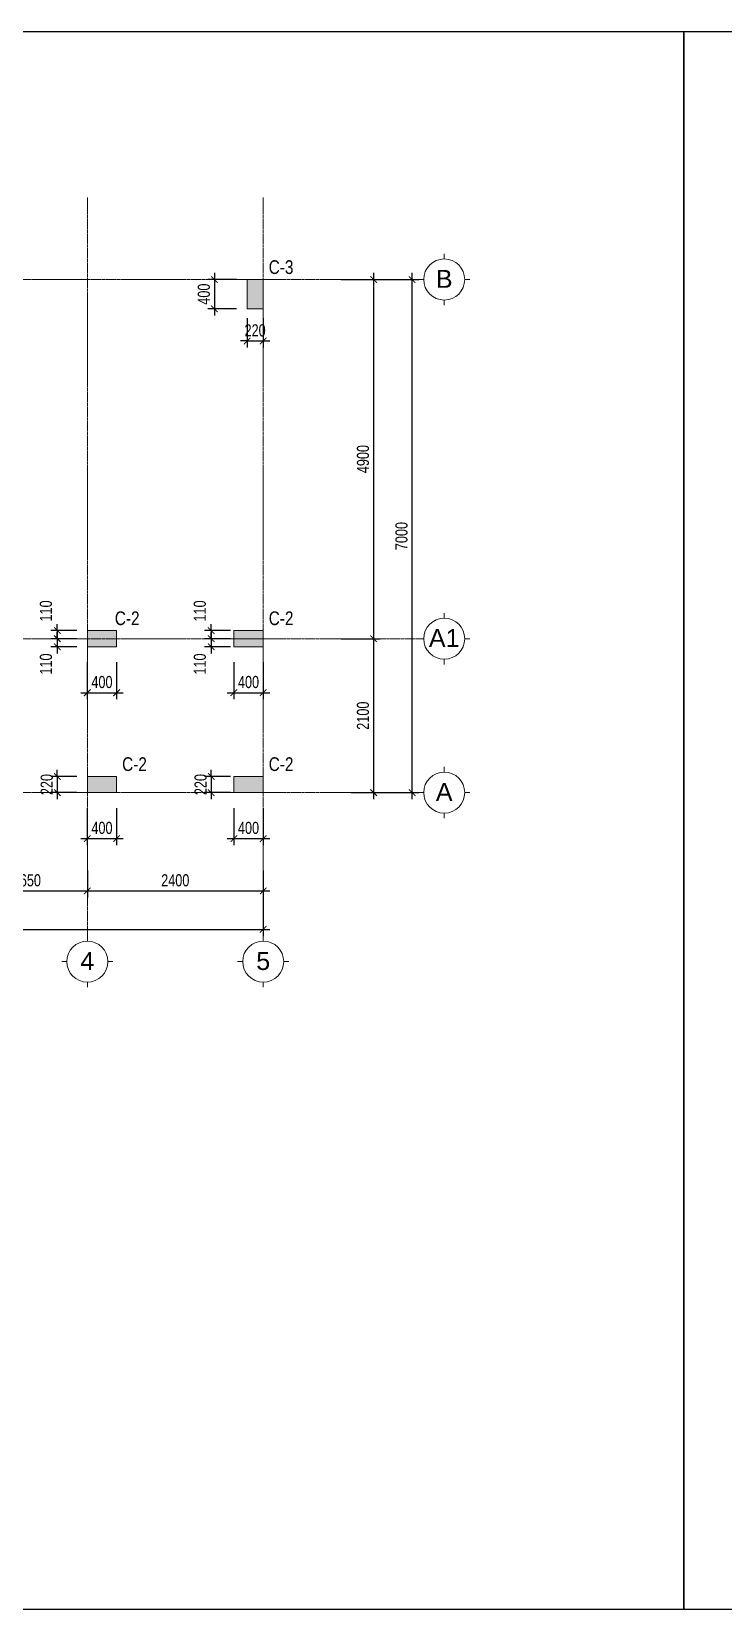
# Model space of a CAD drawing. Extents: x -165145 to 691808, y -202842 to 311040.
# Drawn here: x 230422 to 239864, y -49092 to -27567 of the extents above; entities that cross this region are included whole.
import ezdxf
from ezdxf.enums import TextEntityAlignment as Align

# ---------------------------------------------------------------- set-up
doc = ezdxf.new("R2010")
doc.units = 0
doc.header["$LTSCALE"] = 10
doc.header["$MEASUREMENT"] = 0
for name, pattern in [('CENTER', [2, 1.25, -0.25, 0.25, -0.25]), ('HIDDEN', [2.3807, 1.587, -0.7937]), ('ketcau-1', [2, 1, 1])]:
    doc.linetypes.add(name, pattern=pattern)
doc.layers.get('0').update_dxf_attribs({"linetype": 'CONTINUOUS'})
doc.layers.get('Defpoints').update_dxf_attribs({"color": 5, "linetype": 'CONTINUOUS'})
doc.layers.add('GE_KC_AXIS', color=5, linetype='CENTER')
for name, color, linetype, lineweight in [('GE_KC_DIM', 1, 'CONTINUOUS', 20), ('GE_KC_HATCH', 250, 'CONTINUOUS', 20), ('GE_KC_NETKHUAT', 9, 'HIDDEN', 20), ('GE_KC_NETMANH', 8, 'CONTINUOUS', 20), ('GE_KC_NETTHAY', 2, 'CONTINUOUS', 20), ('GE_KC_TEN COT', 2, 'CONTINUOUS', 20), ('GE_KC_TEXT TRUC', 4, 'CONTINUOUS', 20), ('GE_KC_TRUC', 5, 'CENTER', 20), ('L-SITE', 91, 'CONTINUOUS', 9)]:
    doc.layers.add(name, color=color, linetype=linetype, lineweight=lineweight)
doc.styles.add('Arial', font='arial.ttf', dxfattribs={"height": 400})
doc.styles.add('GE_KC-Arial', font='arial.ttf', dxfattribs={"width": 0.75})
doc.dimstyles.new('GE_KC_DIM75', dxfattribs={"dimscale": 75, "dimtxt": 2.2, "dimasz": 1.2, "dimexe": 1.2, "dimexo": 0, "dimgap": 0.8, "dimtad": 1, "dimdec": 0, "dimzin": 1, "dimdsep": 46, "dimtxsty": 'GE_KC-Arial', "dimblk": 'ARCHTICK', "dimcen": 1.2, "dimdle": 1.2, "dimclrd": 1, "dimclre": 1, "dimclrt": 4, "dimadec": 0, "dimazin": 0, "dimtfac": 1, "dimtdec": 0, "dimtix": 1, "dimtmove": 2, "dimatfit": 3, "dimfxl": 0.15, "dimtvp": 0.833333, "dimtolj": 1, "dimtzin": 0, "dimarcsym": 0})

# ---------------------------------------------------------------- blocks, each defined once
blk = doc.blocks.new('Grid - M_Grid Head - Circle-24584-TẦNG 2')
at = {"layer": 'L-SITE'}
for p, q in [((0, 4), (0, 5)), ((-4, 0), (-5, 0)), ((4, 0), (5, 0)), ((0, -4), (0, -5))]:
    blk.add_line(p, q, dxfattribs=at)
blk.add_circle((0, 0), 4, dxfattribs=at)
blk = doc.blocks.new('_ArchTick')
at = {"color": 0, "linetype": 'ByBlock', "const_width": 0.15}
blk.add_lwpolyline([(-0.5, -0.5), (0.5, 0.5)], dxfattribs=at)
blk = doc.blocks.new('*D1464')
at = {"layer": 'Defpoints', "color": 0, "transparency": 16777216}
for p in [(15914, 7000), (16882, 7000), (16048, 0)]:
    blk.add_point(p, dxfattribs=at)
at = {"layer": 'GE_KC_DIM', "color": 1, "lineweight": -2, "transparency": 16777216}
for p, q in [((15914, 7000), (16972, 7000)), ((16882, -90), (16882, 7090)), ((16048, 0), (16972, 0))]:
    blk.add_line(p, q, dxfattribs=at)
at = {"layer": 'GE_KC_DIM', "color": 1, "lineweight": -2, "transparency": 16777216, "xscale": 90, "yscale": 90, "zscale": 90}
for p, rotation in [((16882, 7000), 90), ((16882, 0), 270)]:
    blk.add_blockref('_ArchTick', p, dxfattribs=dict(at, rotation=rotation))
at = {"layer": 'GE_KC_DIM', "color": 4, "transparency": 16777216, "insert": (16737, 3500), "char_height": 165, "attachment_point": 5, "rotation": 90, "style": 'GE_KC-Arial'}
blk.add_mtext('\\A1;7000', dxfattribs=at)
blk = doc.blocks.new('*D1465')
at = {"layer": 'Defpoints', "color": 0, "transparency": 16777216}
for p in [(0, -991), (3600, -991), (3600, -1341)]:
    blk.add_point(p, dxfattribs=at)
at = {"layer": 'GE_KC_DIM', "color": 1, "lineweight": -2, "transparency": 16777216}
for p, q in [((0, -991), (0, -1431)), ((3600, -991), (3600, -1431)), ((-90, -1341), (3690, -1341))]:
    blk.add_line(p, q, dxfattribs=at)
at = {"layer": 'GE_KC_DIM', "color": 1, "lineweight": -2, "transparency": 16777216, "xscale": 90, "yscale": 90, "zscale": 90, "rotation": 180}
blk.add_blockref('_ArchTick', (0, -1341), dxfattribs=at)
at = {"layer": 'GE_KC_DIM', "color": 1, "lineweight": -2, "transparency": 16777216, "xscale": 90, "yscale": 90, "zscale": 90}
blk.add_blockref('_ArchTick', (3600, -1341), dxfattribs=at)
at = {"layer": 'GE_KC_DIM', "color": 4, "transparency": 16777216, "insert": (1800, -1197), "char_height": 165, "attachment_point": 5, "style": 'GE_KC-Arial'}
blk.add_mtext('\\A1;3600', dxfattribs=at)
blk = doc.blocks.new('*D1466')
at = {"layer": 'Defpoints', "color": 0, "transparency": 16777216}
for p in [(10800, -1062), (12450, -1062), (12450, -1341)]:
    blk.add_point(p, dxfattribs=at)
at = {"layer": 'GE_KC_DIM', "color": 1, "lineweight": -2, "transparency": 16777216}
for p, q in [((10800, -1062), (10800, -1431)), ((12450, -1062), (12450, -1431)), ((10710, -1341), (12540, -1341))]:
    blk.add_line(p, q, dxfattribs=at)
at = {"layer": 'GE_KC_DIM', "color": 1, "lineweight": -2, "transparency": 16777216, "xscale": 90, "yscale": 90, "zscale": 90, "rotation": 180}
blk.add_blockref('_ArchTick', (10800, -1341), dxfattribs=at)
at = {"layer": 'GE_KC_DIM', "color": 1, "lineweight": -2, "transparency": 16777216, "xscale": 90, "yscale": 90, "zscale": 90}
blk.add_blockref('_ArchTick', (12450, -1341), dxfattribs=at)
at = {"layer": 'GE_KC_DIM', "color": 4, "transparency": 16777216, "insert": (11625, -1197), "char_height": 165, "attachment_point": 5, "style": 'GE_KC-Arial'}
blk.add_mtext('\\A1;1650', dxfattribs=at)
blk = doc.blocks.new('*D1467')
at = {"layer": 'Defpoints', "color": 0, "transparency": 16777216}
for p in [(12450, -1062), (14850, -1062), (14850, -1341)]:
    blk.add_point(p, dxfattribs=at)
at = {"layer": 'GE_KC_DIM', "color": 1, "lineweight": -2, "transparency": 16777216}
for p, q in [((12450, -1062), (12450, -1431)), ((14850, -1062), (14850, -1431)), ((12360, -1341), (14940, -1341))]:
    blk.add_line(p, q, dxfattribs=at)
at = {"layer": 'GE_KC_DIM', "color": 1, "lineweight": -2, "transparency": 16777216, "xscale": 90, "yscale": 90, "zscale": 90, "rotation": 180}
blk.add_blockref('_ArchTick', (12450, -1341), dxfattribs=at)
at = {"layer": 'GE_KC_DIM', "color": 1, "lineweight": -2, "transparency": 16777216, "xscale": 90, "yscale": 90, "zscale": 90}
blk.add_blockref('_ArchTick', (14850, -1341), dxfattribs=at)
at = {"layer": 'GE_KC_DIM', "color": 4, "transparency": 16777216, "insert": (13650, -1197), "char_height": 165, "attachment_point": 5, "style": 'GE_KC-Arial'}
blk.add_mtext('\\A1;2400', dxfattribs=at)
blk = doc.blocks.new('*D1468')
at = {"layer": 'Defpoints', "color": 0, "transparency": 16777216}
for p in [(-2650, -991), (14850, -1062), (14850, -1866)]:
    blk.add_point(p, dxfattribs=at)
at = {"layer": 'GE_KC_DIM', "color": 1, "lineweight": -2, "transparency": 16777216}
for p, q in [((-2650, -991), (-2650, -1956)), ((14850, -1062), (14850, -1956)), ((-2740, -1866), (14940, -1866))]:
    blk.add_line(p, q, dxfattribs=at)
at = {"layer": 'GE_KC_DIM', "color": 1, "lineweight": -2, "transparency": 16777216, "xscale": 90, "yscale": 90, "zscale": 90, "rotation": 180}
blk.add_blockref('_ArchTick', (-2650, -1866), dxfattribs=at)
at = {"layer": 'GE_KC_DIM', "color": 1, "lineweight": -2, "transparency": 16777216, "xscale": 90, "yscale": 90, "zscale": 90}
blk.add_blockref('_ArchTick', (14850, -1866), dxfattribs=at)
at = {"layer": 'GE_KC_DIM', "color": 4, "transparency": 16777216, "insert": (4525, -1710), "char_height": 165, "attachment_point": 5, "style": 'GE_KC-Arial'}
blk.add_mtext('\\A1;17500', dxfattribs=at)
blk = doc.blocks.new('*D1469')
at = {"layer": 'Defpoints', "color": 0, "transparency": 16777216}
for p in [(15914, 7000), (15914, 2100), (16357, 2100)]:
    blk.add_point(p, dxfattribs=at)
at = {"layer": 'GE_KC_DIM', "color": 1, "lineweight": -2, "transparency": 16777216}
for p, q in [((15914, 7000), (16447, 7000)), ((16357, 7090), (16357, 2010)), ((15914, 2100), (16447, 2100))]:
    blk.add_line(p, q, dxfattribs=at)
at = {"layer": 'GE_KC_DIM', "color": 1, "lineweight": -2, "transparency": 16777216, "xscale": 90, "yscale": 90, "zscale": 90}
for p, rotation in [((16357, 7000), 90), ((16357, 2100), 270)]:
    blk.add_blockref('_ArchTick', p, dxfattribs=dict(at, rotation=rotation))
at = {"layer": 'GE_KC_DIM', "color": 4, "transparency": 16777216, "insert": (16212, 4550), "char_height": 165, "attachment_point": 5, "rotation": 90, "style": 'GE_KC-Arial'}
blk.add_mtext('\\A1;4900', dxfattribs=at)
blk = doc.blocks.new('*D1470')
at = {"layer": 'Defpoints', "color": 0, "transparency": 16777216}
for p in [(15914, 2100), (16048, 0), (16357, 0)]:
    blk.add_point(p, dxfattribs=at)
at = {"layer": 'GE_KC_DIM', "color": 1, "lineweight": -2, "transparency": 16777216}
for p, q in [((16357, 2190), (16357, -90)), ((15914, 2100), (16447, 2100)), ((16048, 0), (16447, 0))]:
    blk.add_line(p, q, dxfattribs=at)
at = {"layer": 'GE_KC_DIM', "color": 1, "lineweight": -2, "transparency": 16777216, "xscale": 90, "yscale": 90, "zscale": 90}
for p, rotation in [((16357, 2100), 90), ((16357, 0), 270)]:
    blk.add_blockref('_ArchTick', p, dxfattribs=dict(at, rotation=rotation))
at = {"layer": 'GE_KC_DIM', "color": 4, "transparency": 16777216, "insert": (16212, 1050), "char_height": 165, "attachment_point": 5, "rotation": 90, "style": 'GE_KC-Arial'}
blk.add_mtext('\\A1;2100', dxfattribs=at)
blk = doc.blocks.new('*D1471')
at = {"layer": 'Defpoints', "color": 0, "transparency": 16777216}
for p in [(-2650, -991), (0, -991), (-2650, -1341)]:
    blk.add_point(p, dxfattribs=at)
at = {"layer": 'GE_KC_DIM', "color": 1, "lineweight": -2, "transparency": 16777216}
for p, q in [((-2650, -991), (-2650, -1431)), ((0, -991), (0, -1431)), ((90, -1341), (-2740, -1341))]:
    blk.add_line(p, q, dxfattribs=at)
at = {"layer": 'GE_KC_DIM', "color": 1, "lineweight": -2, "transparency": 16777216, "xscale": 90, "yscale": 90, "zscale": 90, "rotation": 180}
blk.add_blockref('_ArchTick', (-2650, -1341), dxfattribs=at)
at = {"layer": 'GE_KC_DIM', "color": 1, "lineweight": -2, "transparency": 16777216, "xscale": 90, "yscale": 90, "zscale": 90}
blk.add_blockref('_ArchTick', (0, -1341), dxfattribs=at)
at = {"layer": 'GE_KC_DIM', "color": 4, "transparency": 16777216, "insert": (-1325, -1197), "char_height": 165, "attachment_point": 5, "style": 'GE_KC-Arial'}
blk.add_mtext('\\A1;2650', dxfattribs=at)
blk = doc.blocks.new('*D1472')
at = {"layer": 'Defpoints', "color": 0, "transparency": 16777216}
for p in [(3600, -991), (7200, -991), (7200, -1341)]:
    blk.add_point(p, dxfattribs=at)
at = {"layer": 'GE_KC_DIM', "color": 1, "lineweight": -2, "transparency": 16777216}
for p, q in [((3600, -991), (3600, -1431)), ((7200, -991), (7200, -1431)), ((3510, -1341), (7290, -1341))]:
    blk.add_line(p, q, dxfattribs=at)
at = {"layer": 'GE_KC_DIM', "color": 1, "lineweight": -2, "transparency": 16777216, "xscale": 90, "yscale": 90, "zscale": 90, "rotation": 180}
blk.add_blockref('_ArchTick', (3600, -1341), dxfattribs=at)
at = {"layer": 'GE_KC_DIM', "color": 1, "lineweight": -2, "transparency": 16777216, "xscale": 90, "yscale": 90, "zscale": 90}
blk.add_blockref('_ArchTick', (7200, -1341), dxfattribs=at)
at = {"layer": 'GE_KC_DIM', "color": 4, "transparency": 16777216, "insert": (5400, -1197), "char_height": 165, "attachment_point": 5, "style": 'GE_KC-Arial'}
blk.add_mtext('\\A1;3600', dxfattribs=at)
blk = doc.blocks.new('*D1473')
at = {"layer": 'Defpoints', "color": 0, "transparency": 16777216}
for p in [(7200, -991), (10800, -1062), (10800, -1341)]:
    blk.add_point(p, dxfattribs=at)
at = {"layer": 'GE_KC_DIM', "color": 1, "lineweight": -2, "transparency": 16777216}
for p, q in [((7200, -991), (7200, -1431)), ((10800, -1062), (10800, -1431)), ((7110, -1341), (10890, -1341))]:
    blk.add_line(p, q, dxfattribs=at)
at = {"layer": 'GE_KC_DIM', "color": 1, "lineweight": -2, "transparency": 16777216, "xscale": 90, "yscale": 90, "zscale": 90, "rotation": 180}
blk.add_blockref('_ArchTick', (7200, -1341), dxfattribs=at)
at = {"layer": 'GE_KC_DIM', "color": 1, "lineweight": -2, "transparency": 16777216, "xscale": 90, "yscale": 90, "zscale": 90}
blk.add_blockref('_ArchTick', (10800, -1341), dxfattribs=at)
at = {"layer": 'GE_KC_DIM', "color": 4, "transparency": 16777216, "insert": (9000, -1197), "char_height": 165, "attachment_point": 5, "style": 'GE_KC-Arial'}
blk.add_mtext('\\A1;3600', dxfattribs=at)
blk = doc.blocks.new('C-22x30')
at = {"layer": 'GE_KC_HATCH', "linetype": 'ketcau-1'}
blk.add_hatch(color=1, dxfattribs=at).paths.add_polyline_path([(150, 110), (-150, 110), (-150, -110), (150, -110)])
at = {"layer": 'GE_KC_NETTHAY', "linetype": 'Continuous'}
blk.add_lwpolyline([(150, 110), (-150, 110), (-150, -110), (150, -110)], close=True, dxfattribs=at)
blk = doc.blocks.new('MBDVC-T1')
at = {"layer": 'GE_KC_HATCH', "linetype": 'ketcau-1'}
for points in [[(500, 7000), (0, 7000), (0, 6700), (500, 6700)], [(3850, 7000), (3350, 7000), (3350, 6700), (3850, 6700)], [(7450, 7000), (6950, 7000), (6950, 6700), (7450, 6700)], [(11050, 7000), (10550, 7000), (10550, 6700), (11050, 6700)], [(14850, 7000), (14630, 7000), (14630, 6600), (14850, 6600)], [(12850, 2210), (12450, 2210), (12450, 1990), (12850, 1990)], [(14850, 2210), (14450, 2210), (14450, 1990), (14850, 1990)], [(500, 300), (0, 300), (0, 0), (500, 0)], [(3850, 300), (3350, 300), (3350, 0), (3850, 0)], [(7450, 300), (6950, 300), (6950, 0), (7450, 0)], [(11050, 300), (10550, 300), (10550, 0), (11050, 0)], [(12850, 220), (12450, 220), (12450, 0), (12850, 0)], [(14850, 220), (14450, 220), (14450, 0), (14850, 0)]]:
    blk.add_hatch(color=1, dxfattribs=at).paths.add_polyline_path(points)
at = {"layer": 'GE_KC_NETTHAY', "linetype": 'Continuous'}
for points in [[(500, 7000), (0, 7000), (0, 6700), (500, 6700)], [(3850, 7000), (3350, 7000), (3350, 6700), (3850, 6700)], [(7450, 7000), (6950, 7000), (6950, 6700), (7450, 6700)], [(11050, 7000), (10550, 7000), (10550, 6700), (11050, 6700)], [(14850, 7000), (14630, 7000), (14630, 6600), (14850, 6600)], [(12850, 2210), (12450, 2210), (12450, 1990), (12850, 1990)], [(14850, 2210), (14450, 2210), (14450, 1990), (14850, 1990)], [(500, 300), (0, 300), (0, 0), (500, 0)], [(3850, 300), (3350, 300), (3350, 0), (3850, 0)], [(7450, 300), (6950, 300), (6950, 0), (7450, 0)], [(11050, 300), (10550, 300), (10550, 0), (11050, 0)], [(12850, 220), (12450, 220), (12450, 0), (12850, 0)], [(14850, 220), (14450, 220), (14450, 0), (14850, 0)]]:
    blk.add_lwpolyline(points, close=True, dxfattribs=at)
at = {"layer": 'GE_KC_NETKHUAT'}
blk.add_blockref('C-22x30', (150, 2210), dxfattribs=at)
blk = doc.blocks.new('*D939')
at = {"layer": 'Defpoints', "color": 0, "transparency": 16777216}
for p in [(233219, -30949), (232918, -31349), (233219, -31349)]:
    blk.add_point(p, dxfattribs=at)
at = {"layer": 'GE_KC_DIM', "color": 1, "lineweight": -2, "transparency": 16777216}
for p, q in [((233219, -30949), (232828, -30949)), ((232918, -30859), (232918, -31439)), ((233219, -31349), (232828, -31349))]:
    blk.add_line(p, q, dxfattribs=at)
at = {"layer": 'GE_KC_DIM', "color": 1, "lineweight": -2, "transparency": 16777216, "xscale": 90, "yscale": 90, "zscale": 90}
for p, rotation in [((232918, -30949), 90), ((232918, -31349), 270)]:
    blk.add_blockref('_ArchTick', p, dxfattribs=dict(at, rotation=rotation))
at = {"layer": 'GE_KC_DIM', "color": 4, "transparency": 16777216, "insert": (232774, -31149), "char_height": 165, "attachment_point": 5, "rotation": 90, "style": 'GE_KC-Arial'}
blk.add_mtext('\\A1;400', dxfattribs=at)
blk = doc.blocks.new('*D940')
at = {"layer": 'Defpoints', "color": 0, "transparency": 16777216}
for p in [(233363, -31477), (233583, -31477), (233583, -31788)]:
    blk.add_point(p, dxfattribs=at)
at = {"layer": 'GE_KC_DIM', "color": 1, "lineweight": -2, "transparency": 16777216}
for p, q in [((233363, -31477), (233363, -31878)), ((233583, -31477), (233583, -31878)), ((233363, -31788), (233273, -31788)), ((233363, -31788), (233583, -31788)), ((233583, -31788), (233673, -31788))]:
    blk.add_line(p, q, dxfattribs=at)
at = {"layer": 'GE_KC_DIM', "color": 1, "lineweight": -2, "transparency": 16777216, "xscale": 90, "yscale": 90, "zscale": 90}
blk.add_blockref('_ArchTick', (233363, -31788), dxfattribs=at)
at = {"layer": 'GE_KC_DIM', "color": 1, "lineweight": -2, "transparency": 16777216, "xscale": 90, "yscale": 90, "zscale": 90, "rotation": 180}
blk.add_blockref('_ArchTick', (233583, -31788), dxfattribs=at)
at = {"layer": 'GE_KC_DIM', "color": 4, "transparency": 16777216, "insert": (233473, -31644), "char_height": 165, "attachment_point": 5, "style": 'GE_KC-Arial'}
blk.add_mtext('\\A1;220', dxfattribs=at)
blk = doc.blocks.new('*D941')
at = {"layer": 'Defpoints', "color": 0, "transparency": 16777216}
for p in [(231038, -37729), (230774, -37949), (231038, -37949)]:
    blk.add_point(p, dxfattribs=at)
at = {"layer": 'GE_KC_DIM', "color": 1, "lineweight": -2, "transparency": 16777216}
for p, q in [((230774, -37729), (230774, -37639)), ((231038, -37729), (230684, -37729)), ((230774, -37729), (230774, -37949)), ((231038, -37949), (230684, -37949)), ((230774, -37949), (230774, -38039))]:
    blk.add_line(p, q, dxfattribs=at)
at = {"layer": 'GE_KC_DIM', "color": 1, "lineweight": -2, "transparency": 16777216, "xscale": 90, "yscale": 90, "zscale": 90}
for p, rotation in [((230774, -37729), 270), ((230774, -37949), 90)]:
    blk.add_blockref('_ArchTick', p, dxfattribs=dict(at, rotation=rotation))
at = {"layer": 'GE_KC_DIM', "color": 4, "transparency": 16777216, "insert": (230630, -37839), "char_height": 165, "attachment_point": 5, "rotation": 90, "style": 'GE_KC-Arial'}
blk.add_mtext('\\A1;220', dxfattribs=at)
blk = doc.blocks.new('*D942')
at = {"layer": 'Defpoints', "color": 0, "transparency": 16777216}
for p in [(231183, -38160), (231583, -38160), (231583, -38576)]:
    blk.add_point(p, dxfattribs=at)
at = {"layer": 'GE_KC_DIM', "color": 1, "lineweight": -2, "transparency": 16777216}
for p, q in [((231183, -38160), (231183, -38666)), ((231583, -38160), (231583, -38666)), ((231093, -38576), (231673, -38576))]:
    blk.add_line(p, q, dxfattribs=at)
at = {"layer": 'GE_KC_DIM', "color": 1, "lineweight": -2, "transparency": 16777216, "xscale": 90, "yscale": 90, "zscale": 90, "rotation": 180}
blk.add_blockref('_ArchTick', (231183, -38576), dxfattribs=at)
at = {"layer": 'GE_KC_DIM', "color": 1, "lineweight": -2, "transparency": 16777216, "xscale": 90, "yscale": 90, "zscale": 90}
blk.add_blockref('_ArchTick', (231583, -38576), dxfattribs=at)
at = {"layer": 'GE_KC_DIM', "color": 4, "transparency": 16777216, "insert": (231383, -38431), "char_height": 165, "attachment_point": 5, "style": 'GE_KC-Arial'}
blk.add_mtext('\\A1;400', dxfattribs=at)
blk = doc.blocks.new('*D943')
at = {"layer": 'Defpoints', "color": 0, "transparency": 16777216}
for p in [(233138, -37729), (232874, -37949), (233138, -37949)]:
    blk.add_point(p, dxfattribs=at)
at = {"layer": 'GE_KC_DIM', "color": 1, "lineweight": -2, "transparency": 16777216}
for p, q in [((232874, -37729), (232874, -37639)), ((233138, -37729), (232784, -37729)), ((232874, -37729), (232874, -37949)), ((233138, -37949), (232784, -37949)), ((232874, -37949), (232874, -38039))]:
    blk.add_line(p, q, dxfattribs=at)
at = {"layer": 'GE_KC_DIM', "color": 1, "lineweight": -2, "transparency": 16777216, "xscale": 90, "yscale": 90, "zscale": 90}
for p, rotation in [((232874, -37729), 270), ((232874, -37949), 90)]:
    blk.add_blockref('_ArchTick', p, dxfattribs=dict(at, rotation=rotation))
at = {"layer": 'GE_KC_DIM', "color": 4, "transparency": 16777216, "insert": (232730, -37839), "char_height": 165, "attachment_point": 5, "rotation": 90, "style": 'GE_KC-Arial'}
blk.add_mtext('\\A1;220', dxfattribs=at)
blk = doc.blocks.new('*D944')
at = {"layer": 'Defpoints', "color": 0, "transparency": 16777216}
for p in [(233183, -38160), (233583, -38160), (233583, -38576)]:
    blk.add_point(p, dxfattribs=at)
at = {"layer": 'GE_KC_DIM', "color": 1, "lineweight": -2, "transparency": 16777216}
for p, q in [((233183, -38160), (233183, -38666)), ((233583, -38160), (233583, -38666)), ((233093, -38576), (233673, -38576))]:
    blk.add_line(p, q, dxfattribs=at)
at = {"layer": 'GE_KC_DIM', "color": 1, "lineweight": -2, "transparency": 16777216, "xscale": 90, "yscale": 90, "zscale": 90, "rotation": 180}
blk.add_blockref('_ArchTick', (233183, -38576), dxfattribs=at)
at = {"layer": 'GE_KC_DIM', "color": 1, "lineweight": -2, "transparency": 16777216, "xscale": 90, "yscale": 90, "zscale": 90}
blk.add_blockref('_ArchTick', (233583, -38576), dxfattribs=at)
at = {"layer": 'GE_KC_DIM', "color": 4, "transparency": 16777216, "insert": (233383, -38431), "char_height": 165, "attachment_point": 5, "style": 'GE_KC-Arial'}
blk.add_mtext('\\A1;400', dxfattribs=at)
blk = doc.blocks.new('*D945')
at = {"layer": 'Defpoints', "color": 0, "transparency": 16777216}
for p in [(230774, -35849), (231038, -35739), (231038, -35849)]:
    blk.add_point(p, dxfattribs=at)
at = {"layer": 'GE_KC_DIM', "color": 1, "lineweight": -2, "transparency": 16777216}
for p, q in [((230774, -35739), (230774, -35649)), ((231038, -35739), (230684, -35739)), ((231038, -35849), (230684, -35849)), ((230774, -35739), (230774, -35849)), ((230774, -35849), (230774, -35939))]:
    blk.add_line(p, q, dxfattribs=at)
at = {"layer": 'GE_KC_DIM', "color": 1, "lineweight": -2, "transparency": 16777216, "xscale": 90, "yscale": 90, "zscale": 90}
for p, rotation in [((230774, -35739), 270), ((230774, -35849), 90)]:
    blk.add_blockref('_ArchTick', p, dxfattribs=dict(at, rotation=rotation))
at = {"layer": 'GE_KC_DIM', "color": 4, "transparency": 16777216, "insert": (230619, -35471), "char_height": 165, "attachment_point": 5, "rotation": 90, "style": 'GE_KC-Arial'}
blk.add_mtext('\\A1;110', dxfattribs=at)
blk = doc.blocks.new('*D946')
at = {"layer": 'Defpoints', "color": 0, "transparency": 16777216}
for p in [(231038, -35849), (230774, -35959), (231038, -35959)]:
    blk.add_point(p, dxfattribs=at)
at = {"layer": 'GE_KC_DIM', "color": 1, "lineweight": -2, "transparency": 16777216}
for p, q in [((231038, -35849), (230684, -35849)), ((230774, -35849), (230774, -35759)), ((230774, -35849), (230774, -35959)), ((231038, -35959), (230684, -35959)), ((230774, -35959), (230774, -36049))]:
    blk.add_line(p, q, dxfattribs=at)
at = {"layer": 'GE_KC_DIM', "color": 1, "lineweight": -2, "transparency": 16777216, "xscale": 90, "yscale": 90, "zscale": 90}
for p, rotation in [((230774, -35849), 270), ((230774, -35959), 90)]:
    blk.add_blockref('_ArchTick', p, dxfattribs=dict(at, rotation=rotation))
at = {"layer": 'GE_KC_DIM', "color": 4, "transparency": 16777216, "insert": (230619, -36195), "char_height": 165, "attachment_point": 5, "rotation": 90, "style": 'GE_KC-Arial'}
blk.add_mtext('\\A1;110', dxfattribs=at)
blk = doc.blocks.new('*D947')
at = {"layer": 'Defpoints', "color": 0, "transparency": 16777216}
for p in [(231183, -36170), (231583, -36170), (231583, -36586)]:
    blk.add_point(p, dxfattribs=at)
at = {"layer": 'GE_KC_DIM', "color": 1, "lineweight": -2, "transparency": 16777216}
for p, q in [((231183, -36170), (231183, -36676)), ((231583, -36170), (231583, -36676)), ((231093, -36586), (231673, -36586))]:
    blk.add_line(p, q, dxfattribs=at)
at = {"layer": 'GE_KC_DIM', "color": 1, "lineweight": -2, "transparency": 16777216, "xscale": 90, "yscale": 90, "zscale": 90, "rotation": 180}
blk.add_blockref('_ArchTick', (231183, -36586), dxfattribs=at)
at = {"layer": 'GE_KC_DIM', "color": 1, "lineweight": -2, "transparency": 16777216, "xscale": 90, "yscale": 90, "zscale": 90}
blk.add_blockref('_ArchTick', (231583, -36586), dxfattribs=at)
at = {"layer": 'GE_KC_DIM', "color": 4, "transparency": 16777216, "insert": (231383, -36441), "char_height": 165, "attachment_point": 5, "style": 'GE_KC-Arial'}
blk.add_mtext('\\A1;400', dxfattribs=at)
blk = doc.blocks.new('*D948')
at = {"layer": 'Defpoints', "color": 0, "transparency": 16777216}
for p in [(233183, -36170), (233583, -36170), (233583, -36586)]:
    blk.add_point(p, dxfattribs=at)
at = {"layer": 'GE_KC_DIM', "color": 1, "lineweight": -2, "transparency": 16777216}
for p, q in [((233183, -36170), (233183, -36676)), ((233583, -36170), (233583, -36676)), ((233093, -36586), (233673, -36586))]:
    blk.add_line(p, q, dxfattribs=at)
at = {"layer": 'GE_KC_DIM', "color": 1, "lineweight": -2, "transparency": 16777216, "xscale": 90, "yscale": 90, "zscale": 90, "rotation": 180}
blk.add_blockref('_ArchTick', (233183, -36586), dxfattribs=at)
at = {"layer": 'GE_KC_DIM', "color": 1, "lineweight": -2, "transparency": 16777216, "xscale": 90, "yscale": 90, "zscale": 90}
blk.add_blockref('_ArchTick', (233583, -36586), dxfattribs=at)
at = {"layer": 'GE_KC_DIM', "color": 4, "transparency": 16777216, "insert": (233383, -36441), "char_height": 165, "attachment_point": 5, "style": 'GE_KC-Arial'}
blk.add_mtext('\\A1;400', dxfattribs=at)
blk = doc.blocks.new('*D949')
at = {"layer": 'Defpoints', "color": 0, "transparency": 16777216}
for p in [(232874, -35849), (233138, -35739), (233138, -35849)]:
    blk.add_point(p, dxfattribs=at)
at = {"layer": 'GE_KC_DIM', "color": 1, "lineweight": -2, "transparency": 16777216}
for p, q in [((232874, -35739), (232874, -35649)), ((233138, -35739), (232784, -35739)), ((233138, -35849), (232784, -35849)), ((232874, -35739), (232874, -35849)), ((232874, -35849), (232874, -35939))]:
    blk.add_line(p, q, dxfattribs=at)
at = {"layer": 'GE_KC_DIM', "color": 1, "lineweight": -2, "transparency": 16777216, "xscale": 90, "yscale": 90, "zscale": 90}
for p, rotation in [((232874, -35739), 270), ((232874, -35849), 90)]:
    blk.add_blockref('_ArchTick', p, dxfattribs=dict(at, rotation=rotation))
at = {"layer": 'GE_KC_DIM', "color": 4, "transparency": 16777216, "insert": (232719, -35471), "char_height": 165, "attachment_point": 5, "rotation": 90, "style": 'GE_KC-Arial'}
blk.add_mtext('\\A1;110', dxfattribs=at)
blk = doc.blocks.new('*D950')
at = {"layer": 'Defpoints', "color": 0, "transparency": 16777216}
for p in [(233138, -35849), (232874, -35959), (233138, -35959)]:
    blk.add_point(p, dxfattribs=at)
at = {"layer": 'GE_KC_DIM', "color": 1, "lineweight": -2, "transparency": 16777216}
for p, q in [((233138, -35849), (232784, -35849)), ((232874, -35849), (232874, -35759)), ((232874, -35849), (232874, -35959)), ((233138, -35959), (232784, -35959)), ((232874, -35959), (232874, -36049))]:
    blk.add_line(p, q, dxfattribs=at)
at = {"layer": 'GE_KC_DIM', "color": 1, "lineweight": -2, "transparency": 16777216, "xscale": 90, "yscale": 90, "zscale": 90}
for p, rotation in [((232874, -35849), 270), ((232874, -35959), 90)]:
    blk.add_blockref('_ArchTick', p, dxfattribs=dict(at, rotation=rotation))
at = {"layer": 'GE_KC_DIM', "color": 4, "transparency": 16777216, "insert": (232719, -36195), "char_height": 165, "attachment_point": 5, "rotation": 90, "style": 'GE_KC-Arial'}
blk.add_mtext('\\A1;110', dxfattribs=at)
blk = doc.blocks.new('TRUC')
at = {"layer": 'GE_KC_TRUC', "ltscale": 2}
for p, q in [((-2650, -1955.6), (-2650, 8124.4)), ((0, -1955.6), (0, 8124.4)), ((3600, -1955.6), (3600, 8124.4)), ((7200, -1955.6), (7200, 8124.4)), ((10800, -1955.6), (10800, 8124.4)), ((12450, -1955.6), (12450, 8124.4)), ((14850, -1955.6), (14850, 8124.4)), ((-4139.6, 7000), (16969.7, 7000)), ((-4139.6, 2100), (16969.7, 2100)), ((-4139.6, 0), (16969.7, 0))]:
    blk.add_line(p, q, dxfattribs=at)
at = {"layer": 'GE_KC_TEXT TRUC', "lineweight": 9, "xscale": 70, "yscale": 70, "zscale": 70, "rotation": 270}
for p in [(17319.7, 7000), (17319.7, 2100), (17319.7, 0), (-2650, -2305.6), (0, -2305.6), (3600, -2305.6), (7200, -2305.6), (10800, -2305.6), (12450, -2305.6), (14850, -2305.6)]:
    blk.add_blockref('Grid - M_Grid Head - Circle-24584-TẦNG 2', p, dxfattribs=at)
at = {"layer": 'GE_KC_TEXT TRUC', "style": 'Arial'}
for s, p in [('B', (17319.7, 6886.4)), ('A1', (17319.7, 1986.4)), ('A', (17319.7, -113.6)), ('0', (-2650, -2419.2)), ('1', (0, -2419.2)), ('2', (3600, -2419.2)), ('2a', (7200, -2419.2)), ('3', (10800, -2419.2)), ('4', (12450, -2419.2)), ('5', (14850, -2419.2))]:
    blk.add_text(s, height=245, dxfattribs=at).set_placement(p, align=Align.CENTER)
at = {"layer": 'GE_KC_DIM'}
for base, p1, p2, picture, middle in [((16881.7, 7000), (16048.4, 0), (15914.3, 7000), '*D1464', (16737.4, 3500)), ((16356.7, 2100), (15914.3, 7000), (15914.3, 2100), '*D1469', (16212.4, 4550)), ((16356.7, 0), (15914.3, 2100), (16048.4, 0), '*D1470', (16212.4, 1050))]:
    dim = blk.add_linear_dim(base=base, p1=p1, p2=p2, angle=90, dimstyle='GE_KC_DIM75', dxfattribs=at)
    dim.commit()
    dim.dimension.update_dxf_attribs({"geometry": picture, "text_midpoint": middle})
dim = blk.add_linear_dim(base=(14850, -1866.2), p1=(-2650, -990.7), p2=(14850, -1061.9), dimstyle='GE_KC_DIM75', dxfattribs=at)
dim.commit()
dim.dimension.update_dxf_attribs({"geometry": '*D1468', "text_midpoint": (4525, -1710.5), "dimtype": 128})
for base, p1, p2, picture, middle in [((-2650, -1341.2), (0, -990.7), (-2650, -990.7), '*D1471', (-1325, -1197)), ((3600, -1341.2), (0, -990.7), (3600, -990.7), '*D1465', (1800, -1196.9)), ((7200, -1341.2), (3600, -990.7), (7200, -990.7), '*D1472', (5400, -1196.9)), ((10800, -1341.2), (7200, -990.7), (10800, -1061.9), '*D1473', (9000, -1196.9)), ((12450, -1341.2), (10800, -1061.9), (12450, -1061.9), '*D1466', (11625, -1197)), ((14850, -1341.2), (12450, -1061.9), (14850, -1061.9), '*D1467', (13650, -1197))]:
    dim = blk.add_linear_dim(base=base, p1=p1, p2=p2, dimstyle='GE_KC_DIM75', dxfattribs=at)
    dim.commit()
    dim.dimension.update_dxf_attribs({"geometry": picture, "text_midpoint": middle})

msp = doc.modelspace()

# ---------------------------------------------------------------- linework, layer by layer
at = {"layer": 'Defpoints'}
for points in [[(213447.50782, -27566.72767), (239322.50782, -27566.72767), (239322.50782, -49091.72767), (213447.50782, -49091.72767)], [(239322.50782, -27566.72767), (265197.50782, -27566.72767), (265197.50782, -49091.72767), (239322.50782, -49091.72767)]]:
    msp.add_lwpolyline(points, close=True, dxfattribs=at)
at = {"layer": 'GE_KC_NETMANH'}
msp.add_line((174130.40086, -27566.72767), (385223.40086, -27566.72767), dxfattribs=at)

# ---------------------------------------------------------------- block references
at = {"layer": 'GE_KC_AXIS', "linetype": 'Continuous'}
msp.add_blockref('TRUC', (218733.46831, -37949.041), dxfattribs=at)
at = {"layer": 'GE_KC_NETKHUAT'}
msp.add_blockref('MBDVC-T1', (218733.46831, -37949.041), dxfattribs=at)

# ---------------------------------------------------------------- texts
at = {"layer": 'GE_KC_TEN COT', "color": 2, "linetype": 'Continuous', "style": 'GE_KC-Arial', "width": 0.8}
for s, p in [('C-3', (233658.46831, -30874.043)), ('C-2', (231558.46831, -35664.01897)), ('C-2', (233658.46831, -35664.01897)), ('C-2', (231658.46831, -37654.041)), ('C-2', (233658.46831, -37654.041))]:
    msp.add_text(s, height=187.5, dxfattribs=at).set_placement(p)

# ---------------------------------------------------------------- dimensions: what is measured, and where the dimension line sits
at = {"layer": 'GE_KC_DIM'}
for base, p1, p2, picture, middle in [((232918.04944, -31349.043), (233218.88414, -30949.043), (233218.88414, -31349.043), '*D939', (232773.8049, -31149.043)), ((230774.26763, -37949.041), (231038.21561, -37729.041), (231038.21561, -37949.041), '*D941', (230630.02309, -37839.041)), ((232874.26763, -37949.041), (233138.21561, -37729.041), (233138.21561, -37949.041), '*D943', (232730.02309, -37839.041))]:
    dim = msp.add_linear_dim(base=base, p1=p1, p2=p2, angle=90, dimstyle='GE_KC_DIM75', dxfattribs=at)
    dim.commit()
    dim.dimension.update_dxf_attribs({"geometry": picture, "text_midpoint": middle})
for base, p1, p2, picture, middle in [((233583.46831, -31788.08347), (233363.46831, -31477.3642), (233583.46831, -31477.3642), '*D940', (233473.46831, -31643.83893)), ((231583.46831, -36585.51966), (231183.46831, -36170.33912), (231583.46831, -36170.33912), '*D947', (231383.46831, -36441.27512)), ((233583.46831, -36585.51966), (233183.46831, -36170.33912), (233583.46831, -36170.33912), '*D948', (233383.46831, -36441.27512)), ((231583.46831, -38575.54169), (231183.46831, -38160.36115), (231583.46831, -38160.36115), '*D942', (231383.46831, -38431.29715)), ((233583.46831, -38575.54169), (233183.46831, -38160.36115), (233583.46831, -38160.36115), '*D944', (233383.46831, -38431.29715))]:
    dim = msp.add_linear_dim(base=base, p1=p1, p2=p2, dimstyle='GE_KC_DIM75', dxfattribs=at)
    dim.commit()
    dim.dimension.update_dxf_attribs({"geometry": picture, "text_midpoint": middle})
for base, p1, p2, picture, middle in [((230774.26763, -35849.01897), (231038.21561, -35739.01897), (231038.21561, -35849.01897), '*D945', (230618.53519, -35470.6712)), ((232874.26763, -35849.01897), (233138.21561, -35739.01897), (233138.21561, -35849.01897), '*D949', (232718.53519, -35470.6712)), ((230774.26763, -35959.01897), (231038.21561, -35849.01897), (231038.21561, -35959.01897), '*D946', (230618.53519, -36195.46268)), ((232874.26763, -35959.01897), (233138.21561, -35849.01897), (233138.21561, -35959.01897), '*D950', (232718.53519, -36195.46268))]:
    dim = msp.add_linear_dim(base=base, p1=p1, p2=p2, angle=90, dimstyle='GE_KC_DIM75', dxfattribs=at)
    dim.commit()
    dim.dimension.update_dxf_attribs({"geometry": picture, "text_midpoint": middle, "dimtype": 160})

doc.saveas('drawing.dxf')
